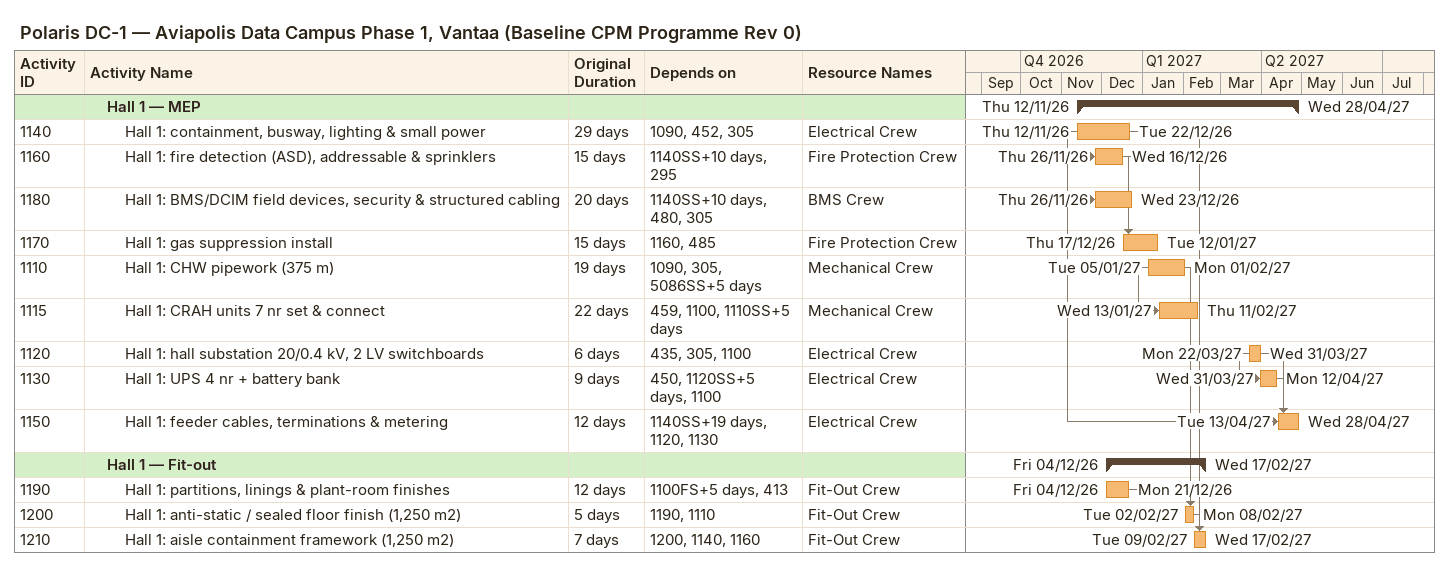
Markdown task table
Polaris DC-1 — Aviapolis Data Campus Phase 1, Vantaa (Baseline CPM Programme Rev 0)

| ID | Level | Task | Original duration | Start | Finish | Predecessors | Resources |
|---|---|---|---|---|---|---|---|
|  | 2 | **Hall 1 — MEP** |  | 2026-11-12 | 2027-04-28 |  |  |
| 1140 | 3 | Hall 1: containment, busway, lighting & small power | 29d | 2026-11-12 | 2026-12-22 | 1090, 452, 305 | Electrical Crew |
| 1160 | 3 | Hall 1: fire detection (ASD), addressable & sprinklers | 15d | 2026-11-26 | 2026-12-16 | 1140SS+10d, 295 | Fire Protection Crew |
| 1180 | 3 | Hall 1: BMS/DCIM field devices, security & structured cabling | 20d | 2026-11-26 | 2026-12-23 | 1140SS+10d, 480, 305 | BMS Crew |
| 1170 | 3 | Hall 1: gas suppression install | 15d | 2026-12-17 | 2027-01-12 | 1160, 485 | Fire Protection Crew |
| 1110 | 3 | Hall 1: CHW pipework (375 m) | 19d | 2027-01-05 | 2027-02-01 | 1090, 305, 5086SS+5d | Mechanical Crew |
| 1115 | 3 | Hall 1: CRAH units 7 nr set & connect | 22d | 2027-01-13 | 2027-02-11 | 459, 1100, 1110SS+5d | Mechanical Crew |
| 1120 | 3 | Hall 1: hall substation 20/0.4 kV, 2 LV switchboards | 6d | 2027-03-22 | 2027-03-31 | 435, 305, 1100 | Electrical Crew |
| 1130 | 3 | Hall 1: UPS 4 nr + battery bank | 9d | 2027-03-31 | 2027-04-12 | 450, 1120SS+5d, 1100 | Electrical Crew |
| 1150 | 3 | Hall 1: feeder cables, terminations & metering | 12d | 2027-04-13 | 2027-04-28 | 1140SS+19d, 1120, 1130 | Electrical Crew |
|  | 2 | **Hall 1 — Fit-out** |  | 2026-12-04 | 2027-02-17 |  |  |
| 1190 | 3 | Hall 1: partitions, linings & plant-room finishes | 12d | 2026-12-04 | 2026-12-21 | 1100FS+5d, 413 | Fit-Out Crew |
| 1200 | 3 | Hall 1: anti-static / sealed floor finish (1,250 m2) | 5d | 2027-02-02 | 2027-02-08 | 1190, 1110 | Fit-Out Crew |
| 1210 | 3 | Hall 1: aisle containment framework (1,250 m2) | 7d | 2027-02-09 | 2027-02-17 | 1200, 1140, 1160 | Fit-Out Crew |
